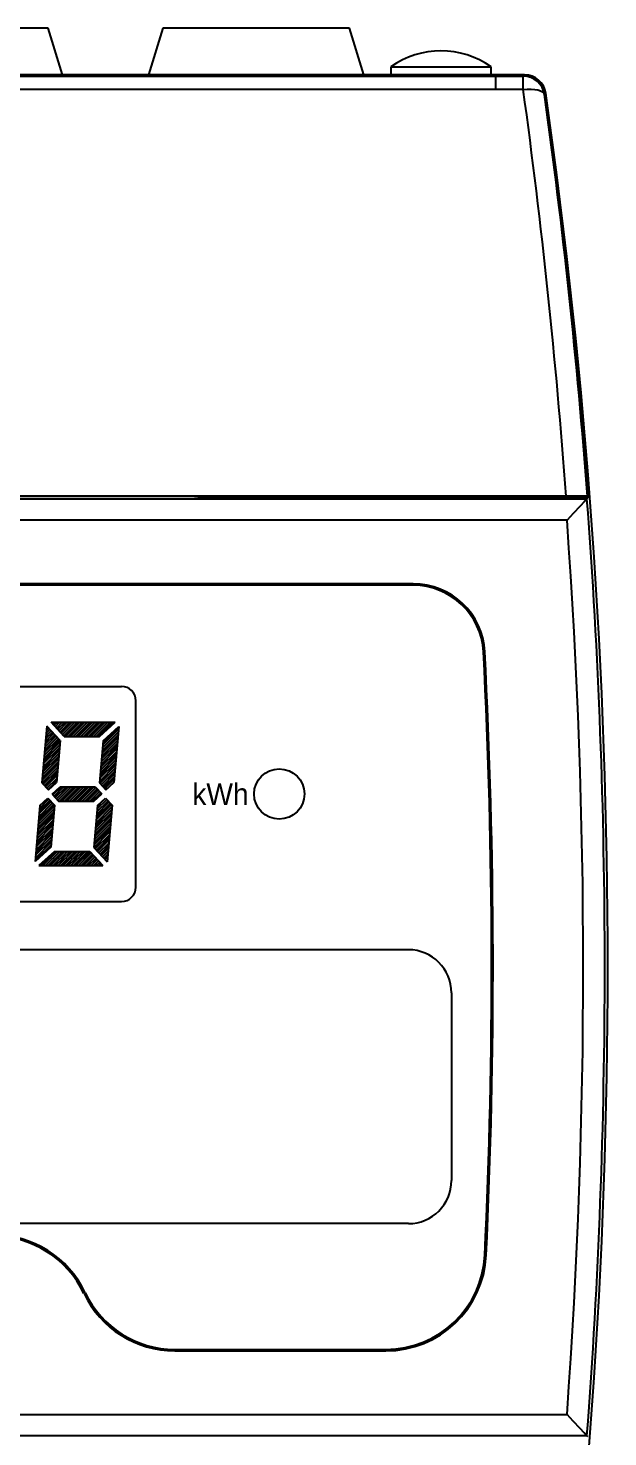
# Model space of a CAD drawing. Header units: millimetres. Extents: x 0 to 210250, y 0 to 148500.
# Drawn here: x 28663 to 31490, y 124478 to 131353 of the extents above; entities that cross this region are included whole.
import ezdxf

# ---------------------------------------------------------------- set-up
doc = ezdxf.new("R2010")
doc.units = ezdxf.units.MM
doc.header["$LTSCALE"] = 250
doc.header["$MEASUREMENT"] = 0
doc.layers.add('원격검침', color=3, linetype='Continuous')
doc.styles.add('울릉도M', font='')
doc.styles.get('울릉도M').set_extended_font_data('HY울릉도L')

msp = doc.modelspace()

# ---------------------------------------------------------------- linework, layer by layer
at = {"layer": '원격검침', "color": 3}
for p, q in [((28760.1, 131353.4), (27850.3, 131353.4)), ((28830.1, 131126), (28760.1, 131353.4)), ((29319.9, 131353.4), (29250, 131126)), ((30229.7, 131353.4), (29319.9, 131353.4)), ((30299.7, 131126), (30229.7, 131353.4)), ((23917.2, 131126), (31083.6, 131126)), ((31083.6, 131126), (23917.2, 131126)), ((23920.8, 131121.8), (31079.9, 131121.8)), ((27990.3, 131119.1), (30943.6, 131119.1)), ((30431.4, 131165.1), (30431.4, 131130.2)), ((30431.4, 131165.1), (30921.2, 131165.1)), ((30501.3, 131130.2), (30501.7, 131126)), ((30850.9, 131126), (30851.2, 131130.2)), ((30921.2, 131130.2), (30921.2, 131165.1)), ((30943.6, 131054.1), (30943.6, 131119.1)), ((30943.6, 131119.1), (31077.6, 131119.1)), ((31077.6, 131119.1), (31078.5, 131120.1)), ((31077.6, 131054.1), (31077.6, 131119.1)), ((31078.5, 131120.1), (31079.9, 131121.8)), ((31079.9, 131121.8), (31081.6, 131123.7)), ((31081.6, 131123.7), (31083.6, 131126)), ((30943.6, 131054.1), (27990.3, 131054.1)), ((31077.6, 131054.1), (30943.6, 131054.1)), ((31077.6, 131054.1), (31097.1, 131055.7)), ((31097.1, 131055.7), (31115.9, 131055.8)), ((31115.9, 131055.8), (31133.4, 131054.5)), ((31133.4, 131054.5), (31148.9, 131051.7)), ((31148.9, 131051.7), (31161.9, 131047.6)), ((31161.9, 131047.6), (31171.8, 131042.3)), ((31171.8, 131042.3), (31178.5, 131036)), ((31178.5, 131036), (31181.5, 131028.9)), ((31182, 131029.4), (31181.5, 131028.9)), ((31183.6, 131031.3), (31182, 131029.4)), ((31202, 130896.4), (31183.6, 131031.3)), ((23612.3, 129056.9), (31388.5, 129056.9)), ((31286.6, 129068.5), (23714.2, 129068.5)), ((29250, 129067.4), (27885.3, 129067.4)), ((29250, 129068.5), (29250, 129067.4)), ((29354.9, 129067.4), (29250, 129067.4)), ((29253.3, 129067.4), (29253.3, 129068.5)), ((29351.6, 129068.5), (29351.6, 129067.4)), ((29354.9, 129067.4), (29354.9, 129068.5)), ((29459.9, 129067.4), (29354.9, 129067.4)), ((29519.3, 129061.5), (29459.9, 129067.4)), ((31207.5, 129061.5), (29519.3, 129061.5)), ((30390.7, 129068.5), (30390.7, 129061.5)), ((30390.7, 129068.5), (30390.7, 129061.5)), ((30950.6, 129061.5), (30950.6, 129068.5)), ((30950.6, 129068.5), (30950.6, 129061.5)), ((31034.5, 129061.5), (31034.5, 129068.5)), ((31207.5, 129061.5), (31206.9, 129068.5)), ((31207.5, 129061.5), (31392.7, 129061.5)), ((31390.3, 129068.5), (31286.6, 129068.5)), ((31388.5, 129056.9), (31384.7, 129052.8)), ((31388.5, 129056.9), (31392.7, 129061.5)), ((31390.3, 129068.5), (31392.5, 129068.5)), ((31392.7, 129061.5), (31392.1, 129068.5)), ((31354.6, 129020.3), (31321.2, 128984.4)), ((31374.8, 129042.1), (31354.6, 129020.3)), ((31384.7, 129052.8), (31374.8, 129042.1)), ((31291, 128951.9), (23709.8, 128951.9)), ((31291.4, 128952.3), (31291, 128951.9)), ((31321.2, 128984.4), (31291.4, 128952.3)), ((30540.7, 128641.6), (24460.1, 128641.6)), ((30540.7, 128634.6), (24460.1, 128634.6)), ((25898.5, 128140.5), (29117.7, 128140.5)), ((29187.7, 127160.7), (29187.7, 128070.5)), ((28774.8, 127965.5), (29086.3, 127965.5)), ((28838.9, 127895.5), (28774.8, 127965.5)), ((28776.8, 127963.2), (28779.1, 127965.5)), ((28782.7, 127956.8), (28791.5, 127965.5)), ((28788.7, 127950.3), (28803.8, 127965.5)), ((28794.6, 127943.9), (28816.2, 127965.5)), ((28800.5, 127937.4), (28828.6, 127965.5)), ((28806.4, 127931), (28840.9, 127965.5)), ((28812.3, 127924.5), (28853.3, 127965.5)), ((28818.2, 127918), (28865.7, 127965.5)), ((28824.1, 127911.6), (28878.1, 127965.5)), ((28830.1, 127905.1), (28890.4, 127965.5)), ((28836, 127898.7), (28902.8, 127965.5)), ((28845.2, 127895.5), (28915.2, 127965.5)), ((28857.6, 127895.5), (28927.5, 127965.5)), ((28869.9, 127895.5), (28939.9, 127965.5)), ((28882.3, 127895.5), (28952.3, 127965.5)), ((28894.7, 127895.5), (28964.7, 127965.5)), ((28907, 127895.5), (28977, 127965.5)), ((28919.4, 127895.5), (28989.4, 127965.5)), ((28931.8, 127895.5), (29001.8, 127965.5)), ((28944.2, 127895.5), (29014.1, 127965.5)), ((28956.5, 127895.5), (29026.5, 127965.5)), ((28968.9, 127895.5), (29038.9, 127965.5)), ((28981.3, 127895.5), (29051.3, 127965.5)), ((28993.6, 127895.5), (29063.6, 127965.5)), ((29006, 127895.5), (29076, 127965.5)), ((29009.9, 127895.5), (29086.3, 127965.5)), ((28754.1, 127946.6), (28729.9, 127669.5)), ((28742.9, 127817.9), (28810.2, 127885.3)), ((28744, 127831.5), (28804.3, 127891.8)), ((28745.2, 127845), (28798.4, 127898.2)), ((28746.4, 127858.6), (28792.5, 127904.7)), ((28747.6, 127872.2), (28786.6, 127911.1)), ((28748.8, 127885.7), (28780.7, 127917.6)), ((28750, 127899.3), (28774.8, 127924.1)), ((28751.2, 127912.8), (28768.8, 127930.5)), ((28752.3, 127926.4), (28762.9, 127937)), ((28753.5, 127939.9), (28757, 127943.4)), ((28818.2, 127876.6), (28754.1, 127946.6)), ((28838.9, 127895.5), (29009.9, 127895.5)), ((29023.5, 127814), (29100.5, 127891)), ((29024.7, 127827.6), (29101.7, 127904.6)), ((29025.9, 127841.2), (29102.9, 127918.1)), ((29027.1, 127854.7), (29104.1, 127931.7)), ((29028.3, 127868.3), (29100.8, 127940.8)), ((29028.8, 127874.9), (29105.2, 127944.9)), ((29105.2, 127944.9), (29081.3, 127671.2)), ((28736.9, 127750.1), (28813.9, 127827.1)), ((28738.1, 127763.7), (28815.1, 127840.7)), ((28739.3, 127777.3), (28816.3, 127854.2)), ((28740.5, 127790.8), (28817.5, 127867.8)), ((28741.7, 127804.4), (28816.2, 127878.9)), ((28818.2, 127876.6), (28800.3, 127671.2)), ((29028.8, 127874.9), (29010.9, 127669.5)), ((29017.6, 127746.3), (29094.6, 127823.2)), ((29018.8, 127759.8), (29095.8, 127836.8)), ((29020, 127773.4), (29096.9, 127850.4)), ((29021.1, 127786.9), (29098.1, 127863.9)), ((29022.3, 127800.5), (29099.3, 127877.5)), ((28731, 127682.4), (28808, 127759.3)), ((28732.2, 127695.9), (28809.2, 127772.9)), ((28733.4, 127709.5), (28810.4, 127786.5)), ((28734.6, 127723), (28811.5, 127800)), ((28735.7, 127736.6), (28812.7, 127813.6)), ((29011.7, 127678.5), (29088.6, 127755.5)), ((29012.8, 127692), (29089.8, 127769)), ((29014, 127705.6), (29091, 127782.6)), ((29015.2, 127719.1), (29092.2, 127796.1)), ((29016.4, 127732.7), (29093.4, 127809.7)), ((28730.2, 127669.2), (28806.8, 127745.8)), ((28736.1, 127662.7), (28805.6, 127732.2)), ((28742, 127656.2), (28804.4, 127718.7)), ((28747.9, 127649.8), (28803.2, 127705.1)), ((28753.8, 127643.3), (28802.1, 127691.5)), ((29012.9, 127667.3), (29087.5, 127741.9)), ((29018.8, 127660.9), (29086.3, 127728.3)), ((29024.7, 127654.4), (29085.1, 127714.8)), ((29030.6, 127647.9), (29083.9, 127701.2)), ((29036.5, 127641.5), (29082.7, 127687.7)), ((28729.9, 127669.5), (28761.1, 127635.4)), ((28759.7, 127636.9), (28800.9, 127678)), ((28761.1, 127635.4), (28800.3, 127671.2)), ((28780.1, 127614.7), (28819.2, 127650.6)), ((28780.1, 127614.7), (28811.3, 127580.6)), ((28783.4, 127611.1), (28822.9, 127650.6)), ((28789.3, 127604.6), (28835.3, 127650.6)), ((28795.2, 127598.1), (28847.7, 127650.6)), ((28801.2, 127591.7), (28860, 127650.6)), ((28807.1, 127585.2), (28872.4, 127650.6)), ((28814.8, 127580.6), (28884.8, 127650.6)), ((28819.2, 127650.6), (28990.2, 127650.6)), ((28827.2, 127580.6), (28897.2, 127650.6)), ((28839.5, 127580.6), (28909.5, 127650.6)), ((28851.9, 127580.6), (28921.9, 127650.6)), ((28864.3, 127580.6), (28934.3, 127650.6)), ((28876.7, 127580.6), (28946.6, 127650.6)), ((28889, 127580.6), (28959, 127650.6)), ((28901.4, 127580.6), (28971.4, 127650.6)), ((28913.8, 127580.6), (28983.8, 127650.6)), ((28926.1, 127580.6), (28993.1, 127647.5)), ((28938.5, 127580.6), (28999, 127641)), ((28950.9, 127580.6), (29004.9, 127634.6)), ((28963.3, 127580.6), (29010.8, 127628.1)), ((28975.6, 127580.6), (29016.7, 127621.7)), ((28982.4, 127580.6), (29021.5, 127616.4)), ((28990.2, 127650.6), (29021.5, 127616.4)), ((29010.9, 127669.5), (29042.1, 127635.4)), ((29042.1, 127635.4), (29081.3, 127671.2)), ((29049.6, 127642.2), (29081.5, 127674.1)), ((28720.3, 127559.9), (28696.3, 127286.3)), ((28712, 127465.4), (28789, 127542.4)), ((28713.2, 127479), (28790.2, 127556)), ((28714.4, 127492.5), (28787.3, 127565.4)), ((28715.6, 127506.1), (28781.3, 127571.9)), ((28716.8, 127519.7), (28775.4, 127578.3)), ((28717.9, 127533.2), (28769.5, 127584.8)), ((28719.1, 127546.8), (28763.6, 127591.2)), ((28720.3, 127559.9), (28759.4, 127595.8)), ((28759.4, 127595.8), (28790.7, 127561.7)), ((28790.7, 127561.7), (28772.7, 127356.3)), ((28811.3, 127580.6), (28982.4, 127580.6)), ((29001.3, 127559.9), (28983.3, 127354.6)), ((28993.9, 127475.1), (29070.9, 127552.1)), ((28995.1, 127488.7), (29070, 127563.6)), ((28996.2, 127502.2), (29064, 127570)), ((28997.4, 127515.8), (29058.1, 127576.5)), ((28998.6, 127529.3), (29052.2, 127582.9)), ((28999.8, 127542.9), (29046.3, 127589.4)), ((29001, 127556.5), (29039.4, 127594.9)), ((29001.3, 127559.9), (29040.4, 127595.8)), ((29040.4, 127595.8), (29071.7, 127561.7)), ((29071.7, 127561.7), (29047.4, 127284.6)), ((28706.1, 127397.6), (28783.1, 127474.6)), ((28707.3, 127411.2), (28784.3, 127488.2)), ((28708.5, 127424.8), (28785.4, 127501.7)), ((28709.6, 127438.3), (28786.6, 127515.3)), ((28710.8, 127451.9), (28787.8, 127528.9)), ((28987.9, 127407.3), (29064.9, 127484.3)), ((28989.1, 127420.9), (29066.1, 127497.9)), ((28990.3, 127434.4), (29067.3, 127511.4)), ((28991.5, 127448), (29068.5, 127525)), ((28992.7, 127461.6), (29069.7, 127538.5)), ((28700.2, 127329.9), (28777.1, 127406.8)), ((28701.3, 127343.4), (28778.3, 127420.4)), ((28702.5, 127357), (28779.5, 127434)), ((28703.7, 127370.5), (28780.7, 127447.5)), ((28704.9, 127384.1), (28781.9, 127461.1)), ((28984, 127353.9), (29060.2, 127430.1)), ((28984.4, 127366.6), (29061.4, 127443.6)), ((28985.6, 127380.2), (29062.5, 127457.2)), ((28986.7, 127393.8), (29063.7, 127470.7)), ((28989.9, 127347.4), (29059, 127416.5)), ((28772.7, 127356.3), (28696.3, 127286.3)), ((28696.6, 127289.2), (28773.6, 127366.2)), ((28697.8, 127302.7), (28774.8, 127379.7)), ((28699, 127316.3), (28776, 127393.3)), ((28791.6, 127335.6), (28715.3, 127265.7)), ((28722.6, 127265.7), (28792.5, 127335.6)), ((28734.9, 127265.7), (28804.9, 127335.6)), ((28747.3, 127265.7), (28817.3, 127335.6)), ((28759.7, 127265.7), (28829.7, 127335.6)), ((28772, 127265.7), (28842, 127335.6)), ((28784.4, 127265.7), (28854.4, 127335.6)), ((28791.6, 127335.6), (28962.7, 127335.6)), ((28796.8, 127265.7), (28866.8, 127335.6)), ((28809.2, 127265.7), (28879.1, 127335.6)), ((28821.5, 127265.7), (28891.5, 127335.6)), ((28833.9, 127265.7), (28903.9, 127335.6)), ((28846.3, 127265.7), (28916.3, 127335.6)), ((28858.6, 127265.7), (28928.6, 127335.6)), ((28871, 127265.7), (28941, 127335.6)), ((28883.4, 127265.7), (28953.4, 127335.6)), ((28962.7, 127335.6), (29026.8, 127265.7)), ((28983.3, 127354.6), (29047.4, 127284.6)), ((28995.8, 127340.9), (29057.8, 127403)), ((29001.7, 127334.5), (29056.6, 127389.4)), ((29007.6, 127328), (29055.4, 127375.8)), ((29013.5, 127321.6), (29054.2, 127362.3)), ((29019.5, 127315.1), (29053.1, 127348.7)), ((29025.4, 127308.7), (29051.9, 127335.2)), ((28895.8, 127265.7), (28964.1, 127334)), ((28908.1, 127265.7), (28970.1, 127327.6)), ((28920.5, 127265.7), (28976, 127321.1)), ((28932.9, 127265.7), (28981.9, 127314.7)), ((28945.2, 127265.7), (28987.8, 127308.2)), ((28957.6, 127265.7), (28993.7, 127301.8)), ((28970, 127265.7), (28999.6, 127295.3)), ((28982.4, 127265.7), (29005.6, 127288.9)), ((28994.7, 127265.7), (29011.5, 127282.4)), ((29007.1, 127265.7), (29017.4, 127275.9)), ((29019.5, 127265.7), (29023.3, 127269.5)), ((29031.3, 127302.2), (29050.7, 127321.6)), ((29037.2, 127295.8), (29049.5, 127308.1)), ((29043.1, 127289.3), (29048.3, 127294.5)), ((28715.3, 127265.7), (29026.8, 127265.7)), ((25898.5, 127090.7), (29117.7, 127090.7)), ((30517.4, 126855.2), (28619.2, 126855.2)), ((30727.3, 126645.3), (30727.3, 125728.5)), ((30517.4, 125518.5), (24498.9, 125518.5)), ((29377.7, 124904.5), (30407.5, 124904.5)), ((29377.7, 124897.5), (30407.5, 124897.5)), ((28466.2, 124587.1), (31291, 124587.1)), ((31291.4, 124586.7), (31291, 124587.1)), ((31321.2, 124554.6), (31291.4, 124586.7)), ((31354.6, 124518.7), (31321.2, 124554.6)), ((31374.8, 124496.9), (31354.6, 124518.7)), ((31388.5, 124482.2), (28466.2, 124482.2)), ((31384.7, 124486.3), (31374.8, 124496.9)), ((31388.5, 124482.2), (31384.7, 124486.3)), ((31392.7, 124477.6), (31388.5, 124482.2))]:
    msp.add_line(p, q, dxfattribs=at)
msp.add_circle((29887.5, 127615.6), 122.5, dxfattribs=at)
for centre, radius, start, end in [((30676.3, 130815.2), 427.1, 55.00798, 124.99202), ((31077.6, 131014.1), 105, 8.10539, 89.9956), ((31079.8, 131017), 104.7, 7.80815, 89.92162), ((31083.6, 131021), 105, 8.11187, 90.0005), ((31083.6, 131021), 105, 8.11378, 90.00048), ((-148.3, 126762.9), 31519.4, 4.19487, 7.82492), ((429.6, 126762.3), 31046.5, 4.25985, 7.89885), ((1257.4, 126769.5), 30232.6, 351.88762, 8.11238), ((1257.4, 126769.5), 30232.6, 351.88763, 8.11237), ((403, 126762.2), 31075.2, 4.2562, 7.64521), ((1257.4, 126769.5), 30217.8, 355.65881, 4.34119), ((1257.4, 126769.5), 30112.8, 355.84393, 4.15607), ((30540.7, 128291.6), 349.9, 2.97552, 90), ((30540.7, 128291.6), 342.9, 2.97552, 90), ((1257.4, 126769.5), 29665.8, 357.28534, 2.97552), ((1257.4, 126769.5), 29672.7, 357.28534, 2.97552), ((29117.7, 128070.5), 70, 0, 90), ((29117.7, 127160.7), 70, 270, 0), ((30517.4, 126645.3), 209.9, 0, 90), ((30517.4, 125728.5), 209.9, 270, 0), ((28492.4, 124967.5), 496.9, 25.37693, 90), ((28492.4, 124967.5), 489.9, 25.37693, 90), ((30407.5, 125387.4), 482.9, 270, 357.28534), ((30407.5, 125387.4), 489.9, 270, 357.28534), ((29377.7, 125387.4), 489.9, 205.37693, 270), ((29377.7, 125387.4), 482.9, 205.37693, 270)]:
    msp.add_arc(centre, radius, start, end, dxfattribs=at)

# ---------------------------------------------------------------- texts
at = {"layer": '원격검침', "color": 3, "style": '울릉도M'}
msp.add_text('kWh', height=104.97, dxfattribs=at).set_placement((29463.3, 127562.3))

doc.saveas('drawing.dxf')
